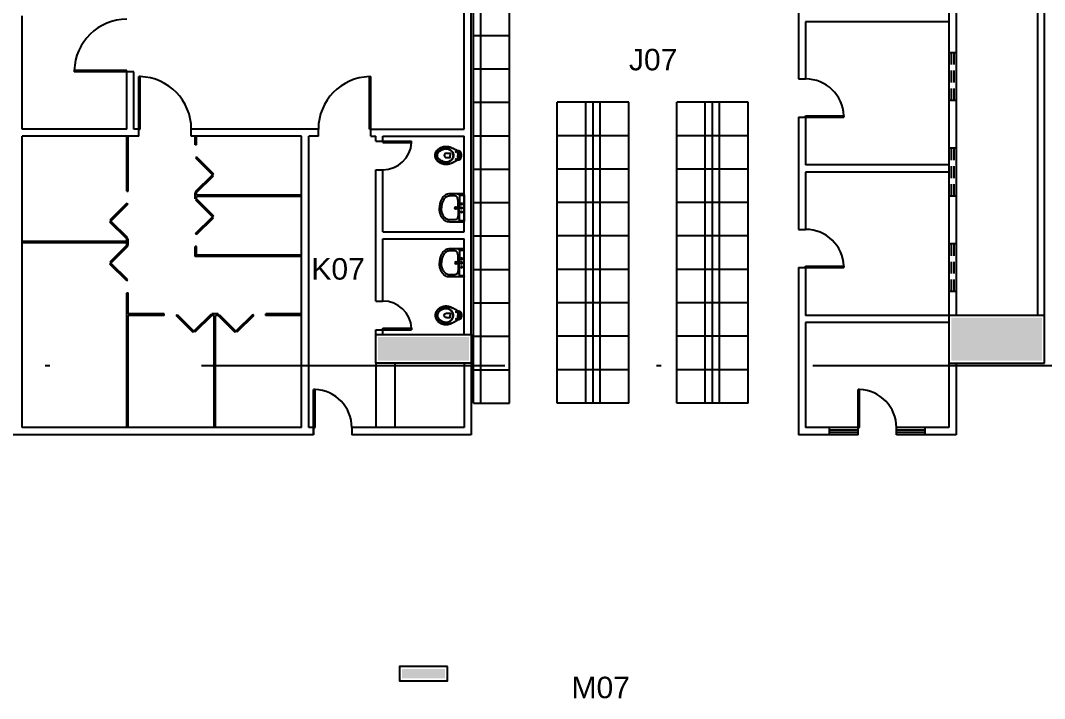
# Model space of a CAD drawing. Extents: x 308 to 539, y -42 to 210.
# Drawn here: x 467.32 to 488.75, y 134.06 to 148.25 of the extents above; entities that cross this region are included whole.
import ezdxf

# ---------------------------------------------------------------- set-up
doc = ezdxf.new("R2010")
doc.units = 0
doc.header["$LTSCALE"] = 2
doc.linetypes.add('DASHDOT2', pattern=[12.7, 6.35, -3.175, 0, -3.175])
doc.linetypes.add('HIDDEN', pattern=[0.375, 0.25, -0.125])
for name, color, linetype in [('01', 1, 'CONTINUOUS'), ('DIVISÓRIAS-ARY', 2, 'CONTINUOUS'), ('ESQUADRIA-ALTA-ARY', 7, 'HIDDEN'), ('ESQUADRIA-ARY', 2, 'CONTINUOUS'), ('HACHURAS-ARY', 9, 'CONTINUOUS'), ('INDIC-CORTE-TBS', 4, 'DASHDOT2'), ('L_DECA', 7, 'CONTINUOUS'), ('MOBILIÁRIO-ARY', 7, 'CONTINUOUS'), ('PAREDE-ALTA-ARY', 1, 'CONTINUOUS'), ('PEÇAS-SANIT-ARY', 7, 'CONTINUOUS'), ('PILARES-PRINC-ARY', 5, 'CONTINUOUS'), ('RAMPA-ARY', 2, 'CONTINUOUS'), ('TEXTO-PB-COR-ARY', 12, 'CONTINUOUS')]:
    doc.layers.add(name, color=color, linetype=linetype)
doc.styles.add('ARIAL', font='arial.ttf', dxfattribs={"height": 0.5})

# ---------------------------------------------------------------- blocks, each defined once
blk = doc.blocks.new('RAV10')
at = {"layer": 'L_DECA'}
blk.add_lwpolyline([(4.6, -12.9), (8.2, -12.9), (8.2, -12.9), (8.7, -13), (9.2, -13.2), (9.6, -13.5), (9.9, -14), (10.1, -14.3), (10.1, -14.3), (10.1, -14.3), (10.1, -14.3), (10.1, -14.3), (10.1, -14.3), (12.2, -18), (12.2, -18), (12.5, -18.6), (12.8, -19.1), (13.1, -19.6), (13.3, -20.1), (13.3, -20.1), (13.6, -20.6), (13.9, -21.1), (14.2, -21.5), (14.5, -22.1), (14.7, -22.6), (15, -23.1), (15.3, -23.6), (15.5, -24.1), (15.5, -24.1), (15.9, -24.8), (16.3, -25.6), (16.6, -26.3), (16.9, -27), (17.2, -27.8), (17.5, -28.6), (17.8, -29.4), (18, -30.2), (18, -30.2), (18.3, -31.4), (18.6, -32.6), (18.8, -33.9), (19, -35.2), (19.1, -36.4), (19.1, -37.7), (19.1, -39), (19, -40.3), (19, -40.3), (18.8, -41.6), (18.6, -42.9), (18.2, -44.2), (17.9, -45.5), (17.4, -46.8), (16.9, -48), (16.4, -49.3), (15.8, -50.4), (15.8, -50.4), (15.2, -51.4), (14.6, -52.3), (13.9, -53.1), (13.3, -53.9), (12.5, -54.8), (11.7, -55.5), (10.9, -56.3), (10.1, -57), (10.1, -57), (9, -57.8), (7.9, -58.5), (6.6, -59.1), (5.4, -59.6), (4.1, -60), (2.8, -60.3), (1.4, -60.4), (0, -60.5), (0, -60.5), (-1.4, -60.4), (-2.7, -60.3), (-4, -60), (-5.3, -59.6), (-6.6, -59.1), (-7.8, -58.5), (-9, -57.8), (-10.1, -57), (-10.1, -57), (-10.9, -56.3), (-11.7, -55.5), (-12.5, -54.8), (-13.2, -53.9), (-13.9, -53.1), (-14.5, -52.3), (-15.1, -51.4), (-15.7, -50.4), (-15.7, -50.4), (-16.3, -49.3), (-16.9, -48), (-17.4, -46.8), (-17.8, -45.5), (-18.2, -44.2), (-18.5, -42.9), (-18.7, -41.6), (-19, -40.3), (-19, -40.3), (-19, -39), (-19, -37.7), (-19, -36.4), (-18.9, -35.2), (-18.7, -33.9), (-18.5, -32.6), (-18.2, -31.4), (-17.9, -30.2), (-17.9, -30.2), (-17.7, -29.4), (-17.4, -28.6), (-17.1, -27.8), (-16.9, -27), (-16.6, -26.3), (-16.2, -25.6), (-15.8, -24.8), (-15.5, -24.1), (-15.5, -24.1), (-15.2, -23.6), (-15, -23.1), (-14.7, -22.6), (-14.4, -22.1), (-14.2, -21.5), (-13.9, -21.1), (-13.6, -20.6), (-13.3, -20.1), (-13.3, -20.1), (-13.1, -19.6), (-12.8, -19.1), (-12.4, -18.6), (-12.1, -18), (-10.1, -14.3), (-10.1, -14.3), (-10.1, -14.3), (-10.1, -14.3), (-10.1, -14.3), (-10.1, -14.3), (-9.8, -14), (-9.8, -14), (-9.6, -13.5), (-9.1, -13.2), (-8.6, -13), (-8.1, -12.9), (-4.5, -12.9)], dxfattribs=at)
at = {"layer": 'L_DECA', "color": 1}
for points in [[(12.2, -18), (13.3, -20.1), (13.3, -20.1), (13.6, -20.6), (13.8, -21.1), (14.1, -21.5), (14.3, -22.1), (14.5, -22.6), (14.7, -23.1), (15, -23.6), (15.2, -24.1), (15.2, -24.1), (15.5, -24.8), (15.9, -25.6), (16.2, -26.3), (16.6, -27.1), (16.9, -27.8), (17.1, -28.5), (17.4, -29.4), (17.6, -30.2), (17.6, -30.2), (17.9, -31.4), (18.1, -32.6), (18.3, -33.9), (18.5, -35.2), (18.5, -36.4), (18.5, -37.7), (18.5, -39), (18.4, -40.3), (18.4, -40.3), (18.2, -41.6), (17.9, -42.9), (17.6, -44.2), (17.2, -45.5), (16.7, -46.8), (16.2, -48), (15.6, -49.3), (15, -50.4), (15, -50.4), (14.4, -51.2), (13.9, -52), (13.3, -52.8), (12.8, -53.5), (12.2, -54.2), (11.5, -54.9), (10.9, -55.5), (10.1, -56.2), (10.1, -56.2), (9, -57.1), (7.9, -57.8), (6.6, -58.4), (5.4, -58.9), (4.1, -59.3), (2.8, -59.6), (1.4, -59.8), (0, -59.8), (0, -59.8), (-1.4, -59.8), (-2.7, -59.6), (-4.1, -59.3), (-5.3, -58.9), (-6.6, -58.4), (-7.8, -57.8), (-9, -57.1), (-10.1, -56.2), (-10.1, -56.2), (-10.8, -55.5), (-11.5, -54.9), (-12.1, -54.2), (-12.7, -53.5), (-13.3, -52.8), (-13.9, -52), (-14.4, -51.2), (-14.9, -50.4), (-14.9, -50.4), (-15.5, -49.3), (-16.1, -48), (-16.6, -46.8), (-17.1, -45.5), (-17.5, -44.2), (-17.9, -42.9), (-18.1, -41.6), (-18.3, -40.3), (-18.3, -40.3), (-18.4, -39.1), (-18.5, -37.7), (-18.5, -36.4), (-18.4, -35.2), (-18.2, -33.9), (-18, -32.6), (-17.8, -31.4), (-17.5, -30.2), (-17.5, -30.2), (-17.3, -29.4), (-17, -28.6), (-16.8, -27.8), (-16.5, -27.1), (-16.2, -26.3), (-15.8, -25.6), (-15.5, -24.8), (-15.2, -24.1), (-15.2, -24.1), (-15, -23.6), (-14.7, -23.1), (-14.5, -22.6), (-14.2, -22.1), (-14, -21.5), (-13.7, -21.1), (-13.5, -20.6), (-13.2, -20.1), (-12.1, -18)], [(-7.7, -9.4), (-8.1, -10.1), (-8.5, -10.8), (-8.6, -11.4), (-8.8, -12.2), (-8.8, -13.1)], [(-5.1, -12.9), (-5.1, -9.7), (-5.1, -7.8), (-5.1, -7.8), (-5.2, -7.6), (-5.3, -7.5), (-5.5, -7.4), (-5.9, -7.6), (-5.9, -7.6), (-6.4, -8), (-7.1, -8.6), (-7.7, -9.4)], [(5.1, -9.3), (5, -8.9), (4.6, -8.3), (3.9, -7.8), (3.1, -7.7), (0, -7.7), (-3.1, -7.7), (-3.1, -7.7), (-3.9, -7.8), (-4.5, -8.3), (-5, -8.9), (-5.1, -9.7)], [(4.6, -12.9), (4.6, -12.9), (4.2, -12.9), (3.9, -12.6), (3.6, -12.4), (3.6, -12), (3.6, -10.7), (3.6, -10.7), (3.6, -10.5), (3.6, -10.4), (3.7, -10.2), (3.9, -10.1), (3.9, -10.1), (3.9, -9.9), (3.9, -9.7), (3.8, -9.5), (3.6, -9.4), (0, -9.4), (-3.5, -9.4), (-3.5, -9.4), (-3.7, -9.5), (-3.9, -9.7), (-3.9, -9.9), (-3.8, -10.1), (-3.8, -10.1), (-3.6, -10.2), (-3.6, -10.4), (-3.5, -10.5), (-3.5, -10.7), (-3.5, -12), (-3.5, -12), (-3.6, -12.4), (-3.8, -12.6), (-4.1, -12.9), (-4.5, -12.9)], [(3.7, -10.3), (0, -10.3), (-3.6, -10.3)], [(5.1, -12.9), (5.1, -9.7), (5.1, -7.8), (5.1, -7.8), (5.2, -7.6), (5.3, -7.5), (5.5, -7.4), (5.9, -7.6), (5.9, -7.6), (6.4, -8), (7.1, -8.6), (7.7, -9.4)], [(7.7, -9.4), (8.1, -10.1), (8.5, -10.8), (8.6, -11.4), (8.8, -12.2), (8.8, -13.1)], [(-12.9, -30.2), (-12.9, -30.2), (-12.4, -29.3), (-11.9, -28.4), (-11.2, -27.7), (-10.6, -26.9), (-9.9, -26.2), (-9.2, -25.6), (-8.4, -25), (-7.5, -24.4), (-6.7, -23.9), (-5.8, -23.5), (-4.9, -23.1), (-3.9, -22.8), (-3, -22.6), (-2, -22.4), (-1, -22.3), (0, -22.2), (0, -22.2), (1, -22.3), (2, -22.4), (3, -22.6), (4, -22.8), (5, -23.1), (5.8, -23.5), (6.8, -23.9), (7.6, -24.4), (8.5, -25), (9.3, -25.6), (10, -26.2), (10.6, -26.9), (11.3, -27.7), (12, -28.4), (12.5, -29.3), (13, -30.2), (13, -30.2), (13.6, -31.3), (14, -32.6), (14.3, -33.8), (14.6, -35.1), (14.7, -36.4), (14.7, -37.7), (14.7, -39), (14.4, -40.3), (14.4, -40.3), (14.2, -41.6), (13.8, -42.9), (13.4, -44.2), (12.9, -45.5), (12.4, -46.8), (11.7, -48), (11.1, -49.3), (10.4, -50.4), (10.4, -50.4), (9.4, -51.7), (8.4, -52.8), (7.2, -53.8), (5.9, -54.6), (4.5, -55.2), (3.1, -55.8), (1.5, -56.1), (0, -56.2), (0, -56.2), (-1.5, -56.1), (-3.1, -55.8), (-4.4, -55.2), (-5.8, -54.6), (-7.1, -53.8), (-8.3, -52.8), (-9.3, -51.7), (-10.3, -50.4), (-10.3, -50.4), (-11, -49.3), (-11.7, -48), (-12.3, -46.8), (-12.8, -45.5), (-13.3, -44.2), (-13.7, -42.9), (-14.1, -41.6), (-14.4, -40.3), (-14.4, -40.3), (-14.6, -39), (-14.7, -37.7), (-14.6, -36.4), (-14.5, -35.1), (-14.2, -33.8), (-13.9, -32.6), (-13.5, -31.3), (-12.9, -30.2)], [(-12, -30.2), (-12, -30.2), (-11.5, -29.4), (-11, -28.6), (-10.4, -27.9), (-9.8, -27.2), (-9.1, -26.7), (-8.5, -26.1), (-7.7, -25.5), (-6.9, -25), (-6.1, -24.6), (-5.3, -24.2), (-4.5, -23.9), (-3.6, -23.6), (-2.8, -23.4), (-1.8, -23.2), (-0.9, -23.2), (0, -23.1), (0, -23.1), (0.9, -23.2), (1.9, -23.2), (2.8, -23.4), (3.6, -23.6), (4.5, -23.9), (5.4, -24.2), (6.2, -24.6), (7, -25), (7.7, -25.5), (8.5, -26.1), (9.2, -26.7), (9.8, -27.2), (10.4, -27.9), (11, -28.6), (11.5, -29.4), (12, -30.2), (12, -30.2), (12.7, -31.3), (13.2, -32.6), (13.6, -33.8), (13.9, -35), (14.1, -36.4), (14.1, -37.7), (14.1, -39), (13.9, -40.3), (13.9, -40.3), (13.6, -41.7), (13.2, -43), (12.8, -44.3), (12.3, -45.5), (11.7, -46.9), (11.1, -48.1), (10.4, -49.3), (9.6, -50.4), (9.6, -50.4), (8.8, -51.6), (7.8, -52.6), (6.7, -53.5), (5.5, -54.2), (4.2, -54.8), (2.8, -55.3), (1.5, -55.5), (0, -55.7), (0, -55.7), (-1.5, -55.5), (-2.8, -55.3), (-4.2, -54.8), (-5.4, -54.2), (-6.6, -53.5), (-7.7, -52.6), (-8.7, -51.6), (-9.6, -50.4), (-9.6, -50.4), (-10.3, -49.3), (-11, -48.1), (-11.7, -46.9), (-12.2, -45.5), (-12.7, -44.3), (-13.1, -43), (-13.5, -41.7), (-13.8, -40.3), (-13.8, -40.3), (-14, -39), (-14.1, -37.7), (-14, -36.4), (-13.9, -35), (-13.6, -33.8), (-13.2, -32.6), (-12.7, -31.3), (-12, -30.2)], [(-4.5, -37), (-4.5, -29), (0, -29)], [(4.6, -37), (4.6, -29), (0, -29)]]:
    blk.add_lwpolyline(points, dxfattribs=at)
at = {"layer": 'L_DECA', "color": 7}
for points in [[(10.1, -14.3), (10.1, -14.3), (10.1, -14.3), (10.1, -14.3), (10.1, -14.3), (10.1, -14.3), (9.6, -11.3), (9.6, -11.3), (9.3, -10.2), (8.9, -9.3), (8.3, -8.5), (7.7, -7.7), (6.9, -7), (6.1, -6.5), (5.1, -6.2), (4.1, -5.9), (4.1, -5.9), (3.6, -5.8), (3.1, -5.7), (2.6, -5.6), (2, -5.6), (1.5, -5.6), (1, -5.5), (0.5, -5.5), (0, -5.5), (0, -5.5), (-0.5, -5.5), (-1, -5.5), (-1.5, -5.6), (-2, -5.6), (-2.5, -5.6), (-3, -5.7), (-3.5, -5.8), (-4, -5.9), (-4, -5.9), (-5, -6.2), (-6, -6.5), (-6.9, -7), (-7.6, -7.7), (-8.2, -8.5), (-8.8, -9.3), (-9.3, -10.2), (-9.6, -11.3), (-10, -14.3), (-10, -14.3), (-10, -14.3), (-10, -14.3), (-10, -14.3), (-10.1, -14.3)], [(-4.5, -12.9), (0, -12.9)], [(4.6, -12.9), (0, -12.9)]]:
    blk.add_lwpolyline(points, dxfattribs=at)
at = {"layer": 'L_DECA', "color": 1}
for centre in [(-7.6, -17), (7.6, -17)]:
    blk.add_circle(centre, 0.672, dxfattribs=at)
blk.add_arc((0, -37), 4.56, 180, 0, dxfattribs=at)
blk = doc.blocks.new('DUO04')
at = {"layer": 'L_DECA'}
blk.add_line((-27.8, 0), (27.8, 0), dxfattribs=at)
at = {"layer": 'L_DECA', "color": 1}
for p, q in [((-26.5, -9.9), (-26.5, 0)), ((26.5, -9.9), (26.5, 0)), ((-26.5, -9.9), (0, -9.9)), ((26.5, -9.9), (0, -9.9))]:
    blk.add_line(p, q, dxfattribs=at)
at = {"layer": 'L_DECA', "color": 7}
for points in [[(-27.8, 0), (-27.8, 0), (-28.5, -0.1), (-29.1, -0.3), (-29.4, -0.8), (-29.5, -1.4), (-29.5, -23.9)], [(27.8, 0), (27.8, 0), (28.5, -0.1), (29.1, -0.3), (29.4, -0.8), (29.5, -1.4), (29.5, -23.9)], [(-29.5, -23.9), (-29.5, -29.7), (-29.5, -29.7), (-29.4, -32.1), (-28.9, -34.4), (-28.2, -36.5), (-27.2, -38.6), (-26.1, -40.5), (-24.7, -42.2), (-23.1, -43.8), (-21.3, -45.2), (-21.3, -45.2), (-20.2, -45.9), (-19.1, -46.6), (-18, -47.2), (-16.9, -47.9), (-15.7, -48.4), (-14.5, -49), (-13.3, -49.4), (-12.1, -49.9), (-10.8, -50.3), (-9.5, -50.5), (-8.2, -50.9), (-6.7, -51.1), (-4.8, -51.4), (-2.9, -51.5), (-1.4, -51.5), (0, -51.5)], [(29.5, -23.9), (29.5, -29.7), (29.5, -29.7), (29.4, -32.1), (28.9, -34.4), (28.2, -36.5), (27.2, -38.6), (26.1, -40.5), (24.7, -42.2), (23.1, -43.8), (21.3, -45.2), (21.3, -45.2), (20.2, -45.9), (19.1, -46.6), (18, -47.2), (16.9, -47.9), (15.7, -48.4), (14.5, -49), (13.3, -49.4), (12.1, -49.9), (10.8, -50.3), (9.5, -50.5), (8.2, -50.9), (6.7, -51.1), (4.8, -51.4), (2.9, -51.5), (1.4, -51.5), (0, -51.5)]]:
    blk.add_lwpolyline(points, dxfattribs=at)
at = {"layer": 'L_DECA', "color": 1}
for points in [[(-26.5, -9.9), (-26.9, -10), (-27.5, -10.1), (-28, -10.6), (-28.4, -11.2), (-28.7, -11.9), (-29, -12.7), (-29.2, -13.7), (-29.4, -15), (-29.5, -16.8)], [(0, -12.4), (0, -12.4), (-0.8, -12.4), (-1.4, -12.4), (-1.1, -12.4), (-1.8, -12.4), (-2.5, -12.4), (-3.3, -12.4), (-3.9, -12.4), (-4.7, -12.4), (-7.9, -12.4), (-8.6, -12.4), (-9.3, -12.4), (-10, -12.4), (-10.7, -12.4), (-11.4, -12.4), (-12, -12.4), (-12.7, -12.4), (-12.7, -12.4), (-13.7, -12.4), (-14.7, -12.5), (-15.8, -12.6), (-16.8, -12.8), (-17.8, -13), (-18.8, -13.2), (-19.8, -13.5), (-20.8, -13.7), (-20.8, -13.7), (-21.7, -14.1), (-22.6, -14.7), (-23.3, -15.4), (-23.9, -16.1), (-24.5, -17), (-24.8, -18), (-25.1, -19), (-25.2, -20), (-25.2, -20), (-25.2, -21.8), (-25.2, -23.1), (-25.2, -23.9)], [(0, -12.4), (0, -12.4), (0.8, -12.4), (1.4, -12.4), (1.1, -12.4), (1.8, -12.4), (2.5, -12.4), (3.3, -12.4), (3.9, -12.4), (4.7, -12.4), (7.9, -12.4), (8.6, -12.4), (9.3, -12.4), (10, -12.4), (10.7, -12.4), (11.4, -12.4), (12, -12.4), (12.7, -12.4), (12.7, -12.4), (13.7, -12.4), (14.7, -12.5), (15.8, -12.6), (16.8, -12.8), (17.8, -13), (18.8, -13.2), (19.8, -13.5), (20.8, -13.7), (20.8, -13.7), (21.7, -14.1), (22.6, -14.7), (23.3, -15.4), (23.9, -16.1), (24.5, -17), (24.8, -18), (25.1, -19), (25.2, -20), (25.2, -20), (25.2, -21.8), (25.2, -23.1), (25.2, -23.9)], [(26.5, -9.9), (26.9, -10), (27.5, -10.1), (28, -10.6), (28.4, -11.2), (28.7, -11.9), (29, -12.7), (29.2, -13.7), (29.4, -15), (29.5, -16.8)], [(-25.2, -23.9), (-25.2, -27.3), (-25.2, -29.6), (-25.2, -29.6), (-25, -31.4), (-24.8, -33.1), (-24.2, -34.8), (-23.5, -36.3), (-22.6, -37.8), (-21.6, -39.1), (-20.4, -40.4), (-19.1, -41.4), (-19.1, -41.4), (-18.1, -42.1), (-17.1, -42.7), (-16.2, -43.3), (-15.2, -43.9), (-14.1, -44.4), (-13, -44.8), (-11.9, -45.3), (-10.8, -45.7), (-9.7, -46.1), (-8.6, -46.4), (-6.7, -46.8), (-5.2, -47), (-3.3, -47.2), (-2.1, -47.2), (-1, -47.2), (0, -47.2)], [(25.2, -23.9), (25.2, -27.3), (25.2, -29.6), (25.2, -29.6), (25, -31.4), (24.8, -33.1), (24.2, -34.8), (23.5, -36.3), (22.6, -37.8), (21.6, -39.1), (20.4, -40.4), (19.1, -41.4), (19.1, -41.4), (18.1, -42.1), (17.1, -42.7), (16.2, -43.3), (15.2, -43.9), (14.1, -44.4), (13, -44.8), (11.9, -45.3), (10.8, -45.7), (9.7, -46.1), (8.6, -46.4), (6.7, -46.8), (5.2, -47), (3.3, -47.2), (2.1, -47.2), (1, -47.2), (0, -47.2)]]:
    blk.add_lwpolyline(points, dxfattribs=at)
for centre, radius in [((-8.5, -4.9), 1.75), ((0, -17), 2.25), ((0, -4.9), 1.75), ((0, -17), 0.981), ((8.5, -4.9), 1.75)]:
    blk.add_circle(centre, radius, dxfattribs=at)

msp = doc.modelspace()

# ---------------------------------------------------------------- hatches: boundary and pattern name
at = {"layer": 'HACHURAS-ARY', "ltscale": 0.5}
for points in [[(488.703, 142.027), (486.803, 142.027), (486.803, 141.127), (488.703, 141.127)], [(476.703, 141.627), (474.803, 141.627), (474.803, 141.127), (476.703, 141.127)], [(476.203, 134.677), (475.303, 134.677), (475.303, 134.477), (476.203, 134.477)]]:
    msp.add_hatch(color=256, dxfattribs=at).paths.add_polyline_path(points)

# ---------------------------------------------------------------- linework, layer by layer
at = {"layer": '01', "ltscale": 0.5}
for p, q in [((473.453, 139.727), (473.453, 139.577)), ((474.253, 139.727), (474.253, 139.577)), ((484.253, 139.577), (484.253, 139.727)), ((484.853, 139.577), (484.853, 139.727)), ((485.653, 139.577), (485.653, 139.727)), ((486.253, 139.577), (486.253, 139.727))]:
    msp.add_line(p, q, dxfattribs=at)
at = {"layer": 'DIVISÓRIAS-ARY'}
for p, q in [((468.444, 147.207), (468.444, 147.177)), ((469.543, 147.207), (468.444, 147.207)), ((469.543, 147.177), (468.444, 147.177)), ((469.543, 147.177), (469.543, 147.207)), ((469.793, 145.977), (469.793, 147.076)), ((469.823, 147.076), (469.793, 147.076)), ((469.823, 145.977), (469.823, 147.076)), ((474.623, 145.977), (474.623, 147.076)), ((474.623, 147.076), (474.653, 147.076)), ((474.653, 145.977), (474.653, 147.076)), ((483.753, 146.227), (483.753, 146.257)), ((483.753, 146.257), (484.553, 146.257)), ((483.753, 146.227), (484.553, 146.227)), ((484.553, 146.257), (484.553, 146.227)), ((469.543, 144.677), (469.543, 145.827)), ((469.573, 144.677), (469.573, 145.827)), ((469.793, 145.977), (469.823, 145.977)), ((470.973, 145.647), (470.973, 145.827)), ((471.003, 145.647), (471.003, 145.827)), ((474.653, 145.977), (474.623, 145.977)), ((471.003, 145.647), (470.973, 145.647)), ((474.903, 145.727), (474.903, 145.697)), ((474.903, 145.727), (475.502, 145.727)), ((474.903, 145.697), (475.502, 145.697)), ((475.502, 145.697), (475.502, 145.727)), ((471.003, 145.397), (470.982, 145.376)), ((470.982, 145.376), (471.335, 145.022)), ((471.003, 145.397), (471.357, 145.043)), ((470.982, 144.668), (471.335, 145.022)), ((471.003, 144.647), (471.357, 145.001)), ((471.357, 145.043), (471.335, 145.022)), ((471.357, 145.001), (471.335, 145.022)), ((469.543, 144.677), (469.573, 144.677)), ((470.973, 144.517), (470.973, 144.647)), ((471.003, 144.647), (470.973, 144.647)), ((471.003, 144.517), (470.973, 144.517)), ((471.003, 144.647), (470.982, 144.668)), ((471.003, 144.517), (470.982, 144.496)), ((470.982, 144.496), (471.335, 144.142)), ((471.003, 144.597), (471.003, 144.647)), ((473.203, 144.597), (471.003, 144.597)), ((473.203, 144.567), (471.003, 144.567)), ((471.003, 144.517), (471.003, 144.567)), ((471.003, 144.517), (471.357, 144.164)), ((469.543, 144.427), (469.19, 144.073)), ((469.564, 144.406), (469.211, 144.052)), ((469.543, 144.427), (469.564, 144.406)), ((469.19, 144.073), (469.211, 144.052)), ((469.19, 144.031), (469.211, 144.052)), ((469.564, 143.698), (469.211, 144.052)), ((470.982, 143.789), (471.335, 144.142)), ((471.003, 143.768), (471.357, 144.121)), ((471.357, 144.164), (471.335, 144.142)), ((471.357, 144.121), (471.335, 144.142)), ((469.543, 143.677), (469.19, 144.031)), ((469.543, 143.627), (467.353, 143.627)), ((469.543, 143.677), (469.564, 143.698)), ((469.543, 143.627), (469.543, 143.677)), ((469.543, 143.677), (469.573, 143.677)), ((469.573, 143.547), (469.573, 143.677)), ((471.003, 143.768), (470.982, 143.789)), ((469.543, 143.597), (467.353, 143.597)), ((469.543, 143.547), (469.19, 143.194)), ((469.564, 143.526), (469.211, 143.172)), ((469.543, 143.547), (469.543, 143.597)), ((469.543, 143.547), (469.564, 143.526)), ((469.543, 143.547), (469.573, 143.547)), ((470.973, 143.307), (470.973, 143.517)), ((471.003, 143.517), (470.973, 143.517)), ((471.003, 143.337), (471.003, 143.517)), ((469.19, 143.194), (469.211, 143.172)), ((473.203, 143.307), (470.973, 143.307)), ((473.203, 143.337), (471.003, 143.337)), ((469.19, 143.151), (469.211, 143.172)), ((469.543, 142.798), (469.19, 143.151)), ((469.564, 142.819), (469.211, 143.172)), ((483.753, 143.077), (483.753, 143.107)), ((483.753, 143.107), (484.553, 143.107)), ((483.753, 143.077), (484.553, 143.077)), ((484.553, 143.107), (484.553, 143.077)), ((469.543, 142.798), (469.564, 142.819)), ((469.543, 139.727), (469.543, 142.547)), ((469.543, 142.547), (469.573, 142.547)), ((469.573, 142.107), (469.573, 142.547)), ((470.323, 142.107), (469.573, 142.107)), ((469.573, 139.727), (469.573, 142.077)), ((470.323, 142.077), (469.573, 142.077)), ((470.323, 142.077), (470.323, 142.107)), ((470.574, 142.077), (470.595, 142.098)), ((470.574, 142.077), (470.927, 141.724)), ((470.595, 142.098), (470.948, 141.745)), ((471.302, 142.098), (470.948, 141.745)), ((471.323, 142.077), (470.97, 141.724)), ((471.323, 142.077), (471.302, 142.098)), ((471.323, 142.077), (471.323, 142.107)), ((471.453, 142.107), (471.323, 142.107)), ((471.373, 142.077), (471.323, 142.077)), ((471.373, 139.727), (471.373, 142.077)), ((471.403, 139.727), (471.403, 142.077)), ((471.453, 142.077), (471.403, 142.077)), ((471.453, 142.077), (471.453, 142.107)), ((471.453, 142.077), (471.474, 142.098)), ((471.453, 142.077), (471.807, 141.724)), ((471.474, 142.098), (471.828, 141.745)), ((472.181, 142.098), (471.828, 141.745)), ((472.203, 142.077), (471.849, 141.724)), ((472.203, 142.077), (472.181, 142.098)), ((473.203, 142.107), (472.453, 142.107)), ((472.453, 142.077), (472.453, 142.107)), ((473.203, 142.077), (472.453, 142.077)), ((470.927, 141.724), (470.948, 141.745)), ((470.97, 141.724), (470.948, 141.745)), ((471.807, 141.724), (471.828, 141.745)), ((471.849, 141.724), (471.828, 141.745)), ((474.903, 141.777), (474.903, 141.807)), ((474.903, 141.807), (475.502, 141.807)), ((474.903, 141.777), (475.502, 141.777)), ((475.502, 141.807), (475.502, 141.777)), ((473.483, 140.527), (473.453, 140.527)), ((473.453, 139.727), (473.453, 140.527)), ((473.483, 139.727), (473.483, 140.527)), ((484.883, 140.527), (484.853, 140.527)), ((484.853, 139.727), (484.853, 140.527)), ((484.883, 139.727), (484.883, 140.527)), ((473.453, 139.727), (473.483, 139.727)), ((484.853, 139.727), (484.883, 139.727))]:
    msp.add_line(p, q, dxfattribs=at)
at = {"layer": 'DIVISÓRIAS-ARY', "color": 7, "ltscale": 0.5}
for centre, radius, start, end in [((469.543, 147.177), 1.1, 90, 178.4372), ((469.793, 145.977), 1.1, 0, 88.4372), ((474.653, 145.977), 1.1, 91.5628, 180), ((483.753, 146.227), 0.8, 2.1491, 90), ((474.903, 145.727), 0.6, 270, 357.134), ((483.753, 143.077), 0.8, 2.1491, 90), ((474.903, 141.777), 0.6, 2.866, 90), ((473.453, 139.727), 0.8, 0, 87.8509), ((484.853, 139.727), 0.8, 0, 87.8509)]:
    msp.add_arc(centre, radius, start, end, dxfattribs=at)
at = {"layer": 'ESQUADRIA-ALTA-ARY', "ltscale": 0.5}
for p, q in [((486.903, 147.577), (486.753, 147.577)), ((486.803, 146.577), (486.803, 147.577)), ((486.853, 147.577), (486.853, 146.577)), ((486.903, 146.577), (486.753, 146.577)), ((486.903, 145.577), (486.753, 145.577)), ((486.803, 144.577), (486.803, 145.577)), ((486.853, 145.577), (486.853, 144.577)), ((486.903, 144.577), (486.753, 144.577)), ((486.903, 143.577), (486.753, 143.577)), ((486.803, 142.577), (486.803, 143.577)), ((486.853, 143.577), (486.853, 142.577)), ((486.903, 142.577), (486.753, 142.577))]:
    msp.add_line(p, q, dxfattribs=at)
at = {"layer": 'ESQUADRIA-ARY', "color": 7}
for p, q in [((484.853, 139.727), (484.253, 139.727)), ((484.853, 139.577), (484.253, 139.577)), ((486.253, 139.727), (485.653, 139.727)), ((486.253, 139.577), (485.653, 139.577))]:
    msp.add_line(p, q, dxfattribs=at)
at = {"layer": 'ESQUADRIA-ARY'}
for p, q in [((484.853, 139.677), (484.253, 139.677)), ((484.853, 139.627), (484.253, 139.627)), ((486.253, 139.677), (485.653, 139.677)), ((486.253, 139.627), (485.653, 139.627))]:
    msp.add_line(p, q, dxfattribs=at)
at = {"layer": 'INDIC-CORTE-TBS', "ltscale": 0.5}
msp.add_line((432.706, 141.027), (505.417, 141.027), dxfattribs=at)
at = {"layer": 'MOBILIÁRIO-ARY', "ltscale": 0.5}
for p, q in [((476.803, 140.24), (476.803, 148.64)), ((476.953, 140.24), (476.953, 148.64)), ((477.553, 140.24), (477.553, 148.64)), ((476.803, 147.94), (477.553, 147.94)), ((476.803, 147.24), (477.553, 147.24)), ((476.803, 146.54), (477.553, 146.54)), ((478.553, 140.24), (478.553, 146.54)), ((480.053, 146.54), (478.553, 146.54)), ((479.153, 140.24), (479.153, 146.54)), ((479.303, 140.24), (479.303, 146.54)), ((479.453, 140.24), (479.453, 146.54)), ((480.053, 140.24), (480.053, 146.54)), ((481.053, 140.24), (481.053, 146.54)), ((482.553, 146.54), (481.053, 146.54)), ((481.653, 140.24), (481.653, 146.54)), ((481.803, 140.24), (481.803, 146.54)), ((481.953, 140.24), (481.953, 146.54)), ((482.553, 140.24), (482.553, 146.54)), ((476.803, 145.84), (477.553, 145.84)), ((480.053, 145.84), (478.553, 145.84)), ((482.553, 145.84), (481.053, 145.84)), ((476.803, 145.14), (477.553, 145.14)), ((480.053, 145.14), (478.553, 145.14)), ((482.553, 145.14), (481.053, 145.14)), ((476.803, 144.44), (477.553, 144.44)), ((480.053, 144.44), (478.553, 144.44)), ((482.553, 144.44), (481.053, 144.44)), ((476.803, 143.74), (477.553, 143.74)), ((480.053, 143.74), (478.553, 143.74)), ((482.553, 143.74), (481.053, 143.74)), ((476.803, 143.04), (477.553, 143.04)), ((480.053, 143.04), (478.553, 143.04)), ((482.553, 143.04), (481.053, 143.04)), ((476.803, 142.34), (477.553, 142.34)), ((480.053, 142.34), (478.553, 142.34)), ((482.553, 142.34), (481.053, 142.34)), ((476.803, 141.64), (477.553, 141.64)), ((480.053, 141.64), (478.553, 141.64)), ((482.553, 141.64), (481.053, 141.64)), ((474.753, 141.077), (474.753, 139.727)), ((475.153, 141.077), (475.153, 139.727)), ((476.803, 140.94), (477.553, 140.94)), ((480.053, 140.94), (478.553, 140.94)), ((482.553, 140.94), (481.053, 140.94)), ((476.803, 140.24), (477.553, 140.24)), ((480.053, 140.24), (478.553, 140.24)), ((482.553, 140.24), (481.053, 140.24))]:
    msp.add_line(p, q, dxfattribs=at)
at = {"layer": 'PAREDE-ALTA-ARY'}
for p, q in [((486.903, 156.585), (486.903, 142.077)), ((486.753, 156.388), (486.753, 142.077)), ((483.603, 151.027), (483.603, 147.027)), ((467.353, 145.977), (467.353, 148.352)), ((483.753, 148.227), (483.753, 147.027)), ((469.543, 145.977), (469.543, 147.177)), ((469.693, 145.977), (469.693, 147.177)), ((483.603, 146.227), (483.603, 143.877)), ((483.753, 146.227), (483.753, 145.227)), ((469.543, 145.977), (467.353, 145.977)), ((467.353, 139.727), (467.353, 145.827)), ((469.793, 145.827), (467.353, 145.827)), ((469.793, 145.977), (469.693, 145.977)), ((473.553, 145.977), (470.893, 145.977)), ((473.203, 145.827), (470.893, 145.827)), ((473.553, 145.827), (473.353, 145.827)), ((483.753, 145.077), (483.753, 143.877)), ((483.603, 143.077), (483.603, 139.577)), ((483.753, 143.077), (483.753, 142.077)), ((483.753, 141.927), (483.753, 139.727)), ((486.753, 141.077), (486.753, 139.727)), ((486.903, 141.077), (486.903, 139.577)), ((473.453, 139.577), (464.503, 139.577)), ((473.203, 139.727), (467.353, 139.727)), ((473.453, 139.727), (473.353, 139.727)), ((473.453, 139.577), (473.453, 139.727)), ((476.603, 139.727), (474.253, 139.727)), ((476.753, 139.577), (474.253, 139.577)), ((484.253, 139.577), (483.603, 139.577)), ((484.253, 139.727), (483.753, 139.727)), ((486.753, 139.727), (486.253, 139.727)), ((486.903, 139.577), (486.253, 139.577))]:
    msp.add_line(p, q, dxfattribs=at)
at = {"layer": 'PAREDE-ALTA-ARY', "ltscale": 0.5}
for p, q in [((476.603, 145.977), (476.603, 152.021)), ((476.753, 141.677), (476.753, 148.69)), ((486.753, 148.227), (483.753, 148.227)), ((469.693, 147.177), (469.543, 147.177)), ((483.603, 147.027), (483.753, 147.027)), ((483.603, 146.227), (483.753, 146.227)), ((469.793, 145.827), (469.793, 145.977)), ((470.893, 145.827), (470.893, 145.977)), ((473.203, 139.727), (473.203, 145.827)), ((473.353, 139.727), (473.353, 145.827)), ((473.553, 145.827), (473.553, 145.977)), ((474.653, 145.827), (474.653, 145.977)), ((474.653, 145.977), (476.603, 145.977)), ((474.653, 145.827), (474.753, 145.827)), ((474.753, 145.727), (474.753, 145.827)), ((474.903, 145.827), (476.603, 145.827)), ((474.903, 145.727), (474.903, 145.827)), ((476.603, 143.827), (476.603, 145.827)), ((474.753, 145.727), (474.903, 145.727)), ((474.753, 145.127), (474.903, 145.127)), ((474.753, 142.377), (474.753, 145.127)), ((474.903, 143.827), (474.903, 145.127)), ((486.753, 145.227), (483.753, 145.227)), ((486.753, 145.077), (483.753, 145.077)), ((483.603, 143.877), (483.753, 143.877)), ((474.903, 143.827), (476.603, 143.827)), ((474.903, 143.677), (476.603, 143.677)), ((474.903, 142.377), (474.903, 143.677)), ((476.603, 141.677), (476.603, 143.677)), ((483.603, 143.077), (483.753, 143.077)), ((474.753, 142.377), (474.903, 142.377)), ((486.753, 142.077), (483.753, 142.077)), ((486.753, 141.927), (483.753, 141.927)), ((474.753, 141.677), (474.753, 141.777)), ((474.753, 141.777), (474.903, 141.777)), ((474.903, 141.677), (474.903, 141.777)), ((476.603, 141.077), (476.603, 139.727)), ((476.753, 141.077), (476.753, 139.577))]:
    msp.add_line(p, q, dxfattribs=at)
at = {"layer": 'PILARES-PRINC-ARY'}
for points in [[(488.753, 141.077), (488.753, 142.077), (486.753, 142.077), (486.753, 141.077)], [(476.753, 141.677), (476.753, 141.077), (474.753, 141.077), (474.753, 141.677)], [(476.253, 134.727), (475.253, 134.727), (475.253, 134.427), (476.253, 134.427)]]:
    msp.add_lwpolyline(points, close=True, dxfattribs=at)
at = {"layer": 'RAMPA-ARY'}
msp.add_lwpolyline([(488.753, 142.077), (488.753, 150.077, -0.303347), (494.926, 159.316), (503.182, 162.736), (503.125, 162.874), (494.869, 159.455, 0.303347), (488.603, 150.077), (488.603, 142.077)], format="xyb", dxfattribs=at)

# ---------------------------------------------------------------- block references
at = {"layer": 'PEÇAS-SANIT-ARY', "ltscale": 0.5, "yscale": 0.01, "zscale": 0.01}
for name, p, xscale, rotation in [('RAV10', (476.603, 145.427), 0.01, 270.0000000001543), ('DUO04', (476.603, 144.327), 0.01, 270.0000000001543), ('DUO04', (476.603, 143.177), -0.01, 269.9999999998458), ('RAV10', (476.603, 142.077), -0.01, 269.9999999998458)]:
    msp.add_blockref(name, p, dxfattribs=dict(at, xscale=xscale, rotation=rotation))

# ---------------------------------------------------------------- texts
at = {"layer": 'TEXTO-PB-COR-ARY', "style": 'ARIAL'}
for s, p in [('J07', (480.054, 147.208)), ('K07', (473.406, 142.826)), ('M07', (478.852, 134.062))]:
    msp.add_text(s, height=0.45, dxfattribs=at).set_placement(p)

doc.saveas('drawing.dxf')
